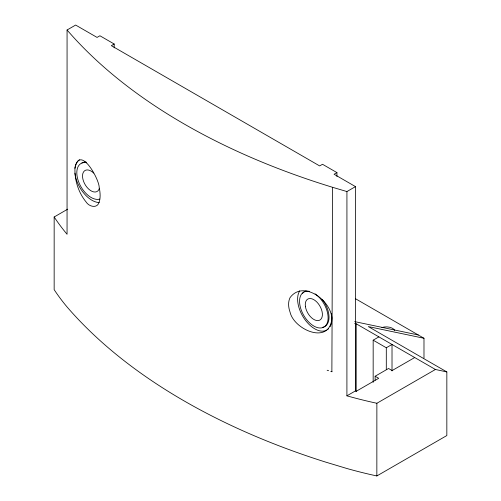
<?xml version="1.0" encoding="UTF-8"?>
<svg xmlns="http://www.w3.org/2000/svg" width="501" height="501" viewBox="0 0 501 501"><rect width="100%" height="100%" fill="white"/><g stroke="black" fill="none" stroke-linecap="round" stroke-linejoin="round"><path stroke-width="0.75" d="M67.704 209.167L54.164 216.983L54.158 289.653A368.648 212.812 0 0 0 67.046 306.938A622.11 359.198 0 0 0 325.481 462.047L346.905 468.504A329.226 190.104 0 0 0 376.846 475.95L446.836 435.544L446.842 371.924L368.31 326.583L423.984 338.269L423.984 358.052M114.19 47.896L114.19 44.013L99.912 35.765L97.056 37.412L75.638 25.05L67.071 29.997L67.053 234.268L65.888 232.846A368.648 212.812 0 0 1 55.148 218.442L54.164 216.983M336.929 176.49L336.929 172.601L322.512 164.278L319.657 165.925L111.335 45.66L114.19 44.013M446.842 371.924L435.419 369.481L376.871 403.267A329.226 190.104 0 0 1 349.366 396.51L346.911 395.834L346.93 191.557L355.491 186.616L334.073 174.254L336.929 172.601M346.911 395.834L355.434 390.912L355.491 186.616M356.173 391.525L356.18 323.771L354.652 323.452M373.164 382.338L373.17 340.179L378.881 336.879M376.846 475.95L376.871 403.267M386.302 369.619L386.302 347.763L373.17 340.179M392.014 370.94L392.014 344.463L356.18 323.771M331.875 371.717L332.601 187.311A622.11 359.198 0 0 1 67.071 29.997M331.781 319.713L331.743 321.335A24.23 13.99 60 0 1 330.09 326.696M74.95 168.186C74.524 180.241 78.507 192.678 86.159 202.053C89.072 206.788 97.52 208.836 99.185 201.978A23.735 10.49 69.6 0 0 99.185 187.412C99.254 179.145 79.866 143.981 74.95 168.186A24.23 13.99 60 0 1 79.459 159.725M386.302 347.763L392.014 344.463L435.419 369.481M375.143 380.146L375.136 376.238L388.557 368.492L392.126 370.552L414.715 357.539M354.695 321.623L418.272 334.969M346.93 191.557L332.601 187.311M327.147 370.252L328.606 370.702M330.779 371.379L332.013 371.761M355.372 298.659L423.984 338.269M375.136 376.238L378.706 378.299L356.148 391.325L355.434 390.912M74.925 173.158L75.35 175.82A24.23 13.99 60 0 0 99.242 202.592M331.794 318.292L331.743 316.375A24.23 13.99 60 0 0 331.343 313.701M99.78 199.072A20.19 11.661 60 0 1 78.45 181.349A20.19 11.661 60 0 1 86.686 162.75M315.073 293.855A20.19 11.661 60 0 1 326.52 324.454A20.19 11.661 60 0 1 302.948 313.952A20.19 11.661 60 0 1 309.424 291.338M81.851 162.994A20.19 11.661 60 0 1 86.141 162.067M322.337 299.46A20.19 11.661 60 0 1 322.669 327.328M302.379 293.661A20.19 11.661 60 0 1 306.048 290.943M381.881 327.535A8.924 5.154 0 0 1 394.757 330.435M326.733 330.096A24.23 13.99 60 0 1 304.383 318.818A24.23 13.99 60 0 1 299.73 290.843M328.606 328.669A24.23 13.99 60 0 1 327.71 329.451M99.386 188.226A12.112 6.995 60 0 1 88.783 189.171A12.112 6.995 60 0 1 82.89 173.377A12.112 6.995 60 0 1 93.737 173.095M331.837 318.955C329.163 345.126 293.999 329.595 290.066 312.173A23.735 16.295 48.1 0 1 290.066 297.613C303.368 279.52 331.831 301.02 331.837 318.955M305.391 306.336A12.112 6.995 60 0 0 319.294 320.339A12.112 6.995 60 0 0 316.82 302.015A12.112 6.995 60 0 0 305.391 306.336"/></g></svg>
